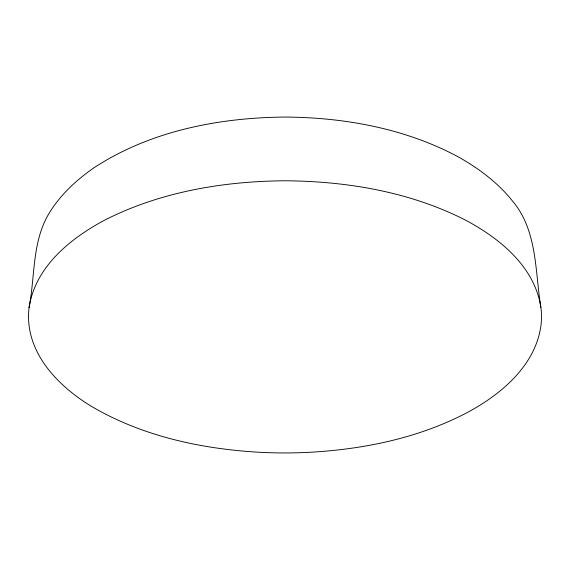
<?xml version="1.0" encoding="UTF-8"?>
<svg xmlns="http://www.w3.org/2000/svg" width="570" height="570" viewBox="0 0 570 570"><rect width="100%" height="100%" fill="white"/><g stroke="black" fill="none" stroke-linecap="round" stroke-linejoin="round"><path stroke-width="0.85" d="M29.077 307.629C23.477 354.141 62.287 390.942 99.857 411.12C149.055 437.76 205.114 449.26 260.583 452.338A482.619 482.619 0 0 0 307.152 452.43C362.705 449.573 418.857 438.273 468.312 411.989C502.22 393.564 536.612 364.401 541.172 323.667A72.504 72.504 0 0 0 540.887 307.387C534.959 271.527 537.581 230.601 512.537 201.06C497.995 182.828 479.106 168.656 458.921 157.227C405.783 128.571 344.786 117.42 284.85 117.057C218.695 117.669 150.487 130.943 94.371 167.523C76.665 179.75 60.506 194.641 49.212 213.116C31.956 241.452 35.162 276.208 29.077 307.629C35.226 266.76 70.466 238.303 104.901 220.02C160.341 191.862 223.148 181.253 284.886 180.783C346.631 181.189 409.459 191.727 464.942 219.828C499.405 238.082 534.689 266.504 540.887 307.387"/></g></svg>
